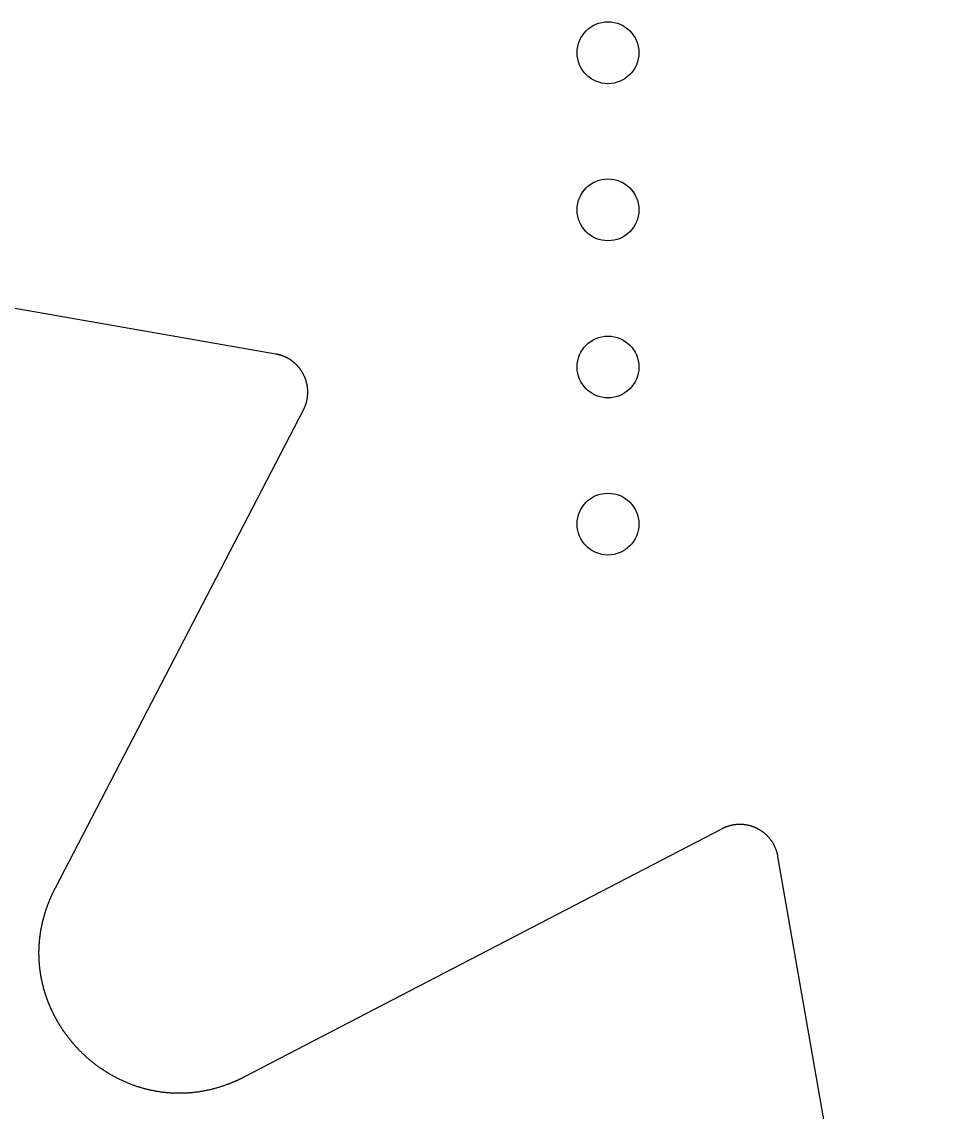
# Model space of a CAD drawing. Header units: millimetres. Extents: x 70 to 130, y -130 to -70.
# Drawn here: x 82.9 to 97.77, y -117.13 to -99.5 of the extents above; entities that cross this region are included whole.
import ezdxf

# ---------------------------------------------------------------- set-up
doc = ezdxf.new("R2010")
doc.units = ezdxf.units.MM
doc.layers.add('Edge.Cuts', color=254, linetype='CONTINUOUS', true_color=0xd0d2cd)

msp = doc.modelspace()

# ---------------------------------------------------------------- linework, layer by layer
at = {"layer": 'Edge.Cuts', "linetype": 'CONTINUOUS'}
for p, q in [((87.009644, -104.871704), (71.877762, -102.233293)), ((87.015382, -104.87273), (87.009644, -104.871704)), ((87.018924, -104.87339), (87.015382, -104.87273)), ((87.022457, -104.874068), (87.018924, -104.87339)), ((87.025984, -104.874766), (87.022457, -104.874068)), ((87.029503, -104.875483), (87.025984, -104.874766)), ((87.033016, -104.876219), (87.029503, -104.875483)), ((87.03652, -104.876973), (87.033016, -104.876219)), ((87.040019, -104.877747), (87.03652, -104.876973)), ((87.043508, -104.878539), (87.040019, -104.877747)), ((87.046992, -104.879351), (87.043508, -104.878539)), ((87.050467, -104.880181), (87.046992, -104.879351)), ((87.053936, -104.88103), (87.050467, -104.880181)), ((87.057395, -104.881897), (87.053936, -104.88103)), ((87.06085, -104.882784), (87.057395, -104.881897)), ((87.064294, -104.883689), (87.06085, -104.882784)), ((87.067733, -104.884613), (87.064294, -104.883689)), ((87.071162, -104.885555), (87.067733, -104.884613)), ((87.074586, -104.886517), (87.071162, -104.885555)), ((87.078, -104.887496), (87.074586, -104.886517)), ((87.081408, -104.888495), (87.078, -104.887496)), ((87.084806, -104.889511), (87.081408, -104.888495)), ((87.088199, -104.890547), (87.084806, -104.889511)), ((87.091581, -104.891601), (87.088199, -104.890547)), ((87.094958, -104.892674), (87.091581, -104.891601)), ((87.098325, -104.893765), (87.094958, -104.892674)), ((87.101685, -104.894875), (87.098325, -104.893765)), ((87.105036, -104.896002), (87.101685, -104.894875)), ((87.10838, -104.897149), (87.105036, -104.896002)), ((87.111714, -104.898313), (87.10838, -104.897149)), ((87.115042, -104.899496), (87.111714, -104.898313)), ((87.11836, -104.900697), (87.115042, -104.899496)), ((87.121671, -104.901917), (87.11836, -104.900697)), ((87.124972, -104.903155), (87.121671, -104.901917)), ((87.128267, -104.904411), (87.124972, -104.903155)), ((87.131551, -104.905685), (87.128267, -104.904411)), ((87.134828, -104.906978), (87.131551, -104.905685)), ((87.138095, -104.908288), (87.134828, -104.906978)), ((87.141356, -104.909617), (87.138095, -104.908288)), ((87.144605, -104.910963), (87.141356, -104.909617)), ((87.147848, -104.912329), (87.144605, -104.910963)), ((87.15108, -104.913711), (87.147848, -104.912329)), ((87.154306, -104.915112), (87.15108, -104.913711)), ((87.15752, -104.916531), (87.154306, -104.915112)), ((87.160727, -104.917968), (87.15752, -104.916531)), ((87.163923, -104.919422), (87.160727, -104.917968)), ((87.167113, -104.920895), (87.163923, -104.919422)), ((87.170291, -104.922385), (87.167113, -104.920895)), ((87.173462, -104.923894), (87.170291, -104.922385)), ((87.176621, -104.925419), (87.173462, -104.923894)), ((87.179774, -104.926963), (87.176621, -104.925419)), ((87.182915, -104.928524), (87.179774, -104.926963)), ((87.186049, -104.930104), (87.182915, -104.928524)), ((87.18917, -104.9317), (87.186049, -104.930104)), ((87.192285, -104.933315), (87.18917, -104.9317)), ((87.195388, -104.934946), (87.192285, -104.933315)), ((87.198483, -104.936596), (87.195388, -104.934946)), ((87.201567, -104.938263), (87.198483, -104.936596)), ((87.204642, -104.939948), (87.201567, -104.938263)), ((87.207706, -104.941649), (87.204642, -104.939948)), ((87.210762, -104.943369), (87.207706, -104.941649)), ((87.213806, -104.945105), (87.210762, -104.943369)), ((87.216841, -104.946859), (87.213806, -104.945105)), ((87.219865, -104.94863), (87.216841, -104.946859)), ((87.22288, -104.950419), (87.219865, -104.94863)), ((87.225883, -104.952224), (87.22288, -104.950419)), ((87.228878, -104.954047), (87.225883, -104.952224)), ((87.23186, -104.955886), (87.228878, -104.954047)), ((87.234834, -104.957744), (87.23186, -104.955886)), ((87.237796, -104.959617), (87.234834, -104.957744)), ((87.240748, -104.961509), (87.237796, -104.959617)), ((87.243688, -104.963416), (87.240748, -104.961509)), ((87.246619, -104.965341), (87.243688, -104.963416)), ((87.249538, -104.967282), (87.246619, -104.965341)), ((87.252447, -104.969241), (87.249538, -104.967282)), ((87.255344, -104.971216), (87.252447, -104.969241)), ((87.258231, -104.973208), (87.255344, -104.971216)), ((87.261105, -104.975216), (87.258231, -104.973208)), ((87.26397, -104.977242), (87.261105, -104.975216)), ((87.266822, -104.979283), (87.26397, -104.977242)), ((87.269664, -104.981341), (87.266822, -104.979283)), ((87.272493, -104.983415), (87.269664, -104.981341)), ((87.275313, -104.985507), (87.272493, -104.983415)), ((87.278119, -104.987613), (87.275313, -104.985507)), ((87.280915, -104.989738), (87.278119, -104.987613)), ((87.283697, -104.991877), (87.280915, -104.989738)), ((87.28647, -104.994034), (87.283697, -104.991877)), ((87.289229, -104.996205), (87.28647, -104.994034)), ((87.291977, -104.998394), (87.289229, -104.996205)), ((87.294712, -105.000597), (87.291977, -104.998394)), ((87.297436, -105.002818), (87.294712, -105.000597)), ((87.300147, -105.005053), (87.297436, -105.002818)), ((87.302847, -105.007306), (87.300147, -105.005053)), ((87.305533, -105.009573), (87.302847, -105.007306)), ((87.308208, -105.011857), (87.305533, -105.009573)), ((87.310869, -105.014155), (87.308208, -105.011857)), ((87.313518, -105.01647), (87.310869, -105.014155)), ((87.316154, -105.018799), (87.313518, -105.01647)), ((87.318778, -105.021146), (87.316154, -105.018799)), ((87.321388, -105.023506), (87.318778, -105.021146)), ((87.323987, -105.025882), (87.321388, -105.023506)), ((87.326571, -105.028273), (87.323987, -105.025882)), ((87.329143, -105.03068), (87.326571, -105.028273)), ((87.331701, -105.033101), (87.329143, -105.03068)), ((87.334247, -105.035538), (87.331701, -105.033101)), ((87.336778, -105.037989), (87.334247, -105.035538)), ((87.339297, -105.040456), (87.336778, -105.037989)), ((87.341802, -105.042937), (87.339297, -105.040456)), ((87.344294, -105.045433), (87.341802, -105.042937)), ((87.346771, -105.047943), (87.344294, -105.045433)), ((87.349235, -105.050469), (87.346771, -105.047943)), ((87.351685, -105.053008), (87.349235, -105.050469)), ((87.354121, -105.055563), (87.351685, -105.053008)), ((87.356543, -105.05813), (87.354121, -105.055563)), ((87.358952, -105.060714), (87.356543, -105.05813)), ((87.361345, -105.06331), (87.358952, -105.060714)), ((87.363725, -105.065921), (87.361345, -105.06331)), ((87.36609, -105.068546), (87.363725, -105.065921)), ((87.368441, -105.071185), (87.36609, -105.068546)), ((87.370777, -105.073837), (87.368441, -105.071185)), ((87.3731, -105.076504), (87.370777, -105.073837)), ((87.375406, -105.079183), (87.3731, -105.076504)), ((87.377699, -105.081877), (87.375406, -105.079183)), ((87.379976, -105.084584), (87.377699, -105.081877)), ((87.382239, -105.087305), (87.379976, -105.084584)), ((87.384487, -105.090038), (87.382239, -105.087305)), ((87.38672, -105.092785), (87.384487, -105.090038)), ((87.388937, -105.095544), (87.38672, -105.092785)), ((87.391139, -105.098318), (87.388937, -105.095544)), ((87.393326, -105.101103), (87.391139, -105.098318)), ((87.395498, -105.103902), (87.393326, -105.101103)), ((87.397654, -105.106713), (87.395498, -105.103902)), ((87.399795, -105.109538), (87.397654, -105.106713)), ((87.401919, -105.112374), (87.399795, -105.109538)), ((87.404029, -105.115223), (87.401919, -105.112374)), ((87.406122, -105.118084), (87.404029, -105.115223)), ((87.4082, -105.120958), (87.406122, -105.118084)), ((87.410261, -105.123843), (87.4082, -105.120958)), ((87.412307, -105.126741), (87.410261, -105.123843)), ((87.414336, -105.129651), (87.412307, -105.126741)), ((87.41635, -105.132572), (87.414336, -105.129651)), ((87.418347, -105.135505), (87.41635, -105.132572)), ((87.420328, -105.13845), (87.418347, -105.135505)), ((87.422292, -105.141406), (87.420328, -105.13845)), ((87.42424, -105.144374), (87.422292, -105.141406)), ((87.426172, -105.147352), (87.42424, -105.144374)), ((87.428087, -105.150342), (87.426172, -105.147352)), ((87.429984, -105.153343), (87.428087, -105.150342)), ((87.431866, -105.156355), (87.429984, -105.153343)), ((87.43373, -105.159378), (87.431866, -105.156355)), ((87.435578, -105.162411), (87.43373, -105.159378)), ((87.437409, -105.165455), (87.435578, -105.162411)), ((87.439223, -105.16851), (87.437409, -105.165455)), ((87.441019, -105.171575), (87.439223, -105.16851)), ((87.442799, -105.17465), (87.441019, -105.171575)), ((87.444561, -105.177735), (87.442799, -105.17465)), ((87.446305, -105.180831), (87.444561, -105.177735)), ((87.448033, -105.183936), (87.446305, -105.180831)), ((87.449743, -105.187051), (87.448033, -105.183936)), ((87.451435, -105.190176), (87.449743, -105.187051)), ((87.45311, -105.193311), (87.451435, -105.190176)), ((87.454768, -105.196454), (87.45311, -105.193311)), ((87.456407, -105.199608), (87.454768, -105.196454)), ((87.458029, -105.20277), (87.456407, -105.199608)), ((87.459633, -105.205941), (87.458029, -105.20277)), ((87.46122, -105.209122), (87.459633, -105.205941)), ((87.464338, -105.215509), (87.46122, -105.209122)), ((87.467384, -105.221931), (87.464338, -105.215509)), ((87.470358, -105.228386), (87.467384, -105.221931)), ((87.473259, -105.234874), (87.470358, -105.228386)), ((87.476086, -105.241393), (87.473259, -105.234874)), ((87.478839, -105.247943), (87.476086, -105.241393)), ((87.481518, -105.254522), (87.478839, -105.247943)), ((87.484122, -105.26113), (87.481518, -105.254522)), ((87.486651, -105.267765), (87.484122, -105.26113)), ((87.489104, -105.274427), (87.486651, -105.267765)), ((87.491482, -105.281114), (87.489104, -105.274427)), ((87.493783, -105.287826), (87.491482, -105.281114)), ((87.496009, -105.294562), (87.493783, -105.287826)), ((87.498157, -105.30132), (87.496009, -105.294562)), ((87.500229, -105.3081), (87.498157, -105.30132)), ((87.502223, -105.3149), (87.500229, -105.3081)), ((87.504139, -105.321721), (87.502223, -105.3149)), ((87.505978, -105.328559), (87.504139, -105.321721)), ((87.507739, -105.335416), (87.505978, -105.328559)), ((87.509422, -105.342289), (87.507739, -105.335416)), ((87.511026, -105.349178), (87.509422, -105.342289)), ((87.512551, -105.356081), (87.511026, -105.349178)), ((87.513998, -105.362999), (87.512551, -105.356081)), ((87.515366, -105.369929), (87.513998, -105.362999)), ((87.516655, -105.376872), (87.515366, -105.369929)), ((87.517865, -105.383825), (87.516655, -105.376872)), ((87.518995, -105.390789), (87.517865, -105.383825)), ((87.520046, -105.397761), (87.518995, -105.390789)), ((87.521017, -105.404742), (87.520046, -105.397761)), ((87.521909, -105.411731), (87.521017, -105.404742)), ((87.518264, -105.586476), (87.519365, -105.579559)), ((87.519365, -105.579559), (87.520386, -105.57263)), ((87.520386, -105.57263), (87.521328, -105.565691)), ((87.521328, -105.565691), (87.522191, -105.558742)), ((87.522721, -105.418726), (87.521909, -105.411731)), ((87.522191, -105.558742), (87.522975, -105.551783)), ((87.523453, -105.425726), (87.522721, -105.418726)), ((87.522975, -105.551783), (87.523679, -105.544816)), ((87.524105, -105.432732), (87.523453, -105.425726)), ((87.523679, -105.544816), (87.524304, -105.537841)), ((87.524678, -105.439741), (87.524105, -105.432732)), ((87.524304, -105.537841), (87.524849, -105.530859)), ((87.52517, -105.446754), (87.524678, -105.439741)), ((87.524849, -105.530859), (87.525315, -105.52387)), ((87.525583, -105.453769), (87.52517, -105.446754)), ((87.525315, -105.52387), (87.525701, -105.516875)), ((87.525916, -105.460785), (87.525583, -105.453769)), ((87.525701, -105.516875), (87.526007, -105.509875)), ((87.526168, -105.467802), (87.525916, -105.460785)), ((87.526007, -105.509875), (87.526234, -105.50287)), ((87.526341, -105.474819), (87.526168, -105.467802)), ((87.526234, -105.50287), (87.52638, -105.495861)), ((87.526434, -105.481835), (87.526341, -105.474819)), ((87.52638, -105.495861), (87.526447, -105.488849)), ((87.526447, -105.488849), (87.526434, -105.481835)), ((87.462117, -105.760782), (87.465251, -105.754324)), ((87.465251, -105.754324), (87.468307, -105.747843)), ((87.468307, -105.747843), (87.471286, -105.74134)), ((87.471286, -105.74134), (87.474186, -105.734814)), ((87.474186, -105.734814), (87.477009, -105.728267)), ((87.477009, -105.728267), (87.479755, -105.721698)), ((87.479755, -105.721698), (87.482422, -105.715109)), ((87.482422, -105.715109), (87.485012, -105.708498)), ((87.485012, -105.708498), (87.487524, -105.701868)), ((87.487524, -105.701868), (87.489958, -105.695218)), ((87.489958, -105.695218), (87.492314, -105.688548)), ((87.492314, -105.688548), (87.494592, -105.681859)), ((87.494592, -105.681859), (87.496792, -105.675152)), ((87.496792, -105.675152), (87.498914, -105.668427)), ((87.498914, -105.668427), (87.500958, -105.661684)), ((87.500958, -105.661684), (87.502924, -105.654923)), ((87.502924, -105.654923), (87.504811, -105.648146)), ((87.504811, -105.648146), (87.50662, -105.641353)), ((87.50662, -105.641353), (87.508351, -105.634543)), ((87.508351, -105.634543), (87.510003, -105.627719)), ((87.510003, -105.627719), (87.511577, -105.620879)), ((87.511577, -105.620879), (87.513072, -105.614025)), ((87.513072, -105.614025), (87.514488, -105.607157)), ((87.514488, -105.607157), (87.515826, -105.600276)), ((87.515826, -105.600276), (87.517084, -105.593382)), ((87.517084, -105.593382), (87.518264, -105.586476)), ((83.445606, -113.499871), (87.455617, -105.773629)), ((87.455617, -105.773629), (87.458906, -105.767217)), ((87.458906, -105.767217), (87.462117, -105.760782)), ((94.225668, -112.545552), (86.501921, -116.556187)), ((94.230484, -112.543081), (94.225668, -112.545552)), ((94.233702, -112.541458), (94.230484, -112.543081)), ((94.236925, -112.539855), (94.233702, -112.541458)), ((94.240155, -112.538271), (94.236925, -112.539855)), ((94.243389, -112.536707), (94.240155, -112.538271)), ((94.246631, -112.535162), (94.243389, -112.536707)), ((94.249876, -112.533637), (94.246631, -112.535162)), ((94.253129, -112.532131), (94.249876, -112.533637)), ((94.256386, -112.530645), (94.253129, -112.532131)), ((94.259651, -112.529177), (94.256386, -112.530645)), ((94.262918, -112.52773), (94.259651, -112.529177)), ((94.266194, -112.526301), (94.262918, -112.52773)), ((94.269473, -112.524893), (94.266194, -112.526301)), ((94.272759, -112.523503), (94.269473, -112.524893)), ((94.276049, -112.522134), (94.272759, -112.523503)), ((94.279346, -112.520783), (94.276049, -112.522134)), ((94.282647, -112.519453), (94.279346, -112.520783)), ((94.285954, -112.518141), (94.282647, -112.519453)), ((94.289265, -112.51685), (94.285954, -112.518141)), ((94.292583, -112.515577), (94.289265, -112.51685)), ((94.295904, -112.514324), (94.292583, -112.515577)), ((94.299232, -112.51309), (94.295904, -112.514324)), ((94.302563, -112.511877), (94.299232, -112.51309)), ((94.305901, -112.510682), (94.302563, -112.511877)), ((94.309241, -112.509508), (94.305901, -112.510682)), ((94.312589, -112.508352), (94.309241, -112.509508)), ((94.315939, -112.507217), (94.312589, -112.508352)), ((94.319296, -112.5061), (94.315939, -112.507217)), ((94.322656, -112.505004), (94.319296, -112.5061)), ((94.326022, -112.503926), (94.322656, -112.505004)), ((94.329391, -112.502869), (94.326022, -112.503926)), ((94.332766, -112.501831), (94.329391, -112.502869)), ((94.336144, -112.500813), (94.332766, -112.501831)), ((94.339528, -112.499814), (94.336144, -112.500813)), ((94.342915, -112.498835), (94.339528, -112.499814)), ((94.346308, -112.497875), (94.342915, -112.498835)), ((94.349702, -112.496936), (94.346308, -112.497875)), ((94.353103, -112.496015), (94.349702, -112.496936)), ((94.356506, -112.495115), (94.353103, -112.496015)), ((94.359916, -112.494234), (94.356506, -112.495115)), ((94.363327, -112.493373), (94.359916, -112.494234)), ((94.366744, -112.492531), (94.363327, -112.493373)), ((94.370162, -112.491709), (94.366744, -112.492531)), ((94.373587, -112.490906), (94.370162, -112.491709)), ((94.377013, -112.490124), (94.373587, -112.490906)), ((94.380446, -112.489361), (94.377013, -112.490124)), ((94.383879, -112.488618), (94.380446, -112.489361)), ((94.387318, -112.487894), (94.383879, -112.488618)), ((94.390758, -112.487191), (94.387318, -112.487894)), ((94.394205, -112.486507), (94.390758, -112.487191)), ((94.397651, -112.485843), (94.394205, -112.486507)), ((94.401104, -112.485198), (94.397651, -112.485843)), ((94.404557, -112.484574), (94.401104, -112.485198)), ((94.408016, -112.483969), (94.404557, -112.484574)), ((94.411476, -112.483384), (94.408016, -112.483969)), ((94.414941, -112.482819), (94.411476, -112.483384)), ((94.418406, -112.482274), (94.414941, -112.482819)), ((94.421876, -112.481748), (94.418406, -112.482274)), ((94.425347, -112.481243), (94.421876, -112.481748)), ((94.428823, -112.480757), (94.425347, -112.481243)), ((94.432299, -112.480291), (94.428823, -112.480757)), ((94.43578, -112.479845), (94.432299, -112.480291)), ((94.439261, -112.479418), (94.43578, -112.479845)), ((94.442747, -112.479012), (94.439261, -112.479418)), ((94.446232, -112.478626), (94.442747, -112.479012)), ((94.449723, -112.478259), (94.446232, -112.478626)), ((94.453212, -112.477913), (94.449723, -112.478259)), ((94.456707, -112.477586), (94.453212, -112.477913)), ((94.460201, -112.477279), (94.456707, -112.477586)), ((94.463699, -112.476993), (94.460201, -112.477279)), ((94.467196, -112.476726), (94.463699, -112.476993)), ((94.470698, -112.476479), (94.467196, -112.476726)), ((94.474198, -112.476252), (94.470698, -112.476479)), ((94.477703, -112.476045), (94.474198, -112.476252)), ((94.481207, -112.475858), (94.477703, -112.476045)), ((94.484714, -112.475691), (94.481207, -112.475858)), ((94.48822, -112.475544), (94.484714, -112.475691)), ((94.49173, -112.475417), (94.48822, -112.475544)), ((94.495239, -112.47531), (94.49173, -112.475417)), ((94.498751, -112.475224), (94.495239, -112.47531)), ((94.502261, -112.475157), (94.498751, -112.475224)), ((94.505775, -112.47511), (94.502261, -112.475157)), ((94.509287, -112.475083), (94.505775, -112.47511)), ((94.512802, -112.475076), (94.509287, -112.475083)), ((94.516315, -112.475089), (94.512802, -112.475076)), ((94.51983, -112.475122), (94.516315, -112.475089)), ((94.523344, -112.475176), (94.51983, -112.475122)), ((94.52686, -112.475249), (94.523344, -112.475176)), ((94.530374, -112.475342), (94.52686, -112.475249)), ((94.533891, -112.475456), (94.530374, -112.475342)), ((94.537405, -112.475589), (94.533891, -112.475456)), ((94.540921, -112.475742), (94.537405, -112.475589)), ((94.544435, -112.475916), (94.540921, -112.475742)), ((94.54795, -112.476109), (94.544435, -112.475916)), ((94.551463, -112.476323), (94.54795, -112.476109)), ((94.554978, -112.476556), (94.551463, -112.476323)), ((94.558489, -112.47681), (94.554978, -112.476556)), ((94.562002, -112.477083), (94.558489, -112.47681)), ((94.565512, -112.477377), (94.562002, -112.477083)), ((94.569023, -112.477691), (94.565512, -112.477377)), ((94.572531, -112.478024), (94.569023, -112.477691)), ((94.576039, -112.478378), (94.572531, -112.478024)), ((94.579544, -112.478751), (94.576039, -112.478378)), ((94.58305, -112.479145), (94.579544, -112.478751)), ((94.586552, -112.479559), (94.58305, -112.479145)), ((94.590055, -112.479992), (94.586552, -112.479559)), ((94.593554, -112.480446), (94.590055, -112.479992)), ((94.597053, -112.480919), (94.593554, -112.480446)), ((94.600548, -112.481412), (94.597053, -112.480919)), ((94.604042, -112.481926), (94.600548, -112.481412)), ((94.607533, -112.482459), (94.604042, -112.481926)), ((94.611023, -112.483012), (94.607533, -112.482459)), ((94.614509, -112.483585), (94.611023, -112.483012)), ((94.617994, -112.484178), (94.614509, -112.483585)), ((94.621475, -112.484791), (94.617994, -112.484178)), ((94.624955, -112.485423), (94.621475, -112.484791)), ((94.62843, -112.486076), (94.624955, -112.485423)), ((94.631903, -112.486748), (94.62843, -112.486076)), ((94.635372, -112.48744), (94.631903, -112.486748)), ((94.638839, -112.488152), (94.635372, -112.48744)), ((94.642301, -112.488883), (94.638839, -112.488152)), ((94.645762, -112.489634), (94.642301, -112.488883)), ((94.649217, -112.490405), (94.645762, -112.489634)), ((94.65267, -112.491196), (94.649217, -112.490405)), ((94.656117, -112.492006), (94.65267, -112.491196)), ((94.659562, -112.492836), (94.656117, -112.492006)), ((94.663001, -112.493685), (94.659562, -112.492836)), ((94.666438, -112.494554), (94.663001, -112.493685)), ((94.669869, -112.495443), (94.666438, -112.494554)), ((94.673297, -112.496351), (94.669869, -112.495443)), ((94.676719, -112.497278), (94.673297, -112.496351)), ((94.680137, -112.498225), (94.676719, -112.497278)), ((94.683549, -112.499192), (94.680137, -112.498225)), ((94.686958, -112.500178), (94.683549, -112.499192)), ((94.69036, -112.501183), (94.686958, -112.500178)), ((94.693758, -112.502207), (94.69036, -112.501183)), ((94.69715, -112.503251), (94.693758, -112.502207)), ((94.700537, -112.504314), (94.69715, -112.503251)), ((94.703918, -112.505397), (94.700537, -112.504314)), ((94.707294, -112.506498), (94.703918, -112.505397)), ((94.710664, -112.507619), (94.707294, -112.506498)), ((94.714028, -112.508759), (94.710664, -112.507619)), ((94.717385, -112.509917), (94.714028, -112.508759)), ((94.720737, -112.511095), (94.717385, -112.509917)), ((94.724082, -112.512292), (94.720737, -112.511095)), ((94.727421, -112.513508), (94.724082, -112.512292)), ((94.730753, -112.514742), (94.727421, -112.513508)), ((94.734078, -112.515996), (94.730753, -112.514742)), ((94.737397, -112.517268), (94.734078, -112.515996)), ((94.740708, -112.518559), (94.737397, -112.517268)), ((94.744013, -112.519869), (94.740708, -112.518559)), ((94.74731, -112.521198), (94.744013, -112.519869)), ((94.7506, -112.522545), (94.74731, -112.521198)), ((94.753883, -112.52391), (94.7506, -112.522545)), ((94.757158, -112.525295), (94.753883, -112.52391)), ((94.760425, -112.526697), (94.757158, -112.525295)), ((94.763685, -112.528118), (94.760425, -112.526697)), ((94.766936, -112.529558), (94.763685, -112.528118)), ((94.77018, -112.531015), (94.766936, -112.529558)), ((94.773415, -112.532491), (94.77018, -112.531015)), ((94.776642, -112.533986), (94.773415, -112.532491)), ((94.779861, -112.535498), (94.776642, -112.533986)), ((94.783071, -112.537028), (94.779861, -112.535498)), ((94.786272, -112.538577), (94.783071, -112.537028)), ((94.789465, -112.540143), (94.786272, -112.538577)), ((94.795823, -112.543329), (94.789465, -112.540143)), ((94.802145, -112.546587), (94.795823, -112.543329)), ((94.808429, -112.549915), (94.802145, -112.546587)), ((94.814675, -112.553313), (94.808429, -112.549915)), ((94.820881, -112.556781), (94.814675, -112.553313)), ((94.827047, -112.560318), (94.820881, -112.556781)), ((94.833171, -112.563924), (94.827047, -112.560318)), ((94.839254, -112.567597), (94.833171, -112.563924)), ((94.845293, -112.571338), (94.839254, -112.567597)), ((94.851288, -112.575146), (94.845293, -112.571338)), ((94.857239, -112.579019), (94.851288, -112.575146)), ((94.863144, -112.582959), (94.857239, -112.579019)), ((94.869002, -112.586963), (94.863144, -112.582959)), ((94.874813, -112.591032), (94.869002, -112.586963)), ((94.880576, -112.595165), (94.874813, -112.591032)), ((94.886289, -112.599361), (94.880576, -112.595165)), ((94.891953, -112.60362), (94.886289, -112.599361)), ((94.897566, -112.607941), (94.891953, -112.60362)), ((94.903128, -112.612322), (94.897566, -112.607941)), ((94.908638, -112.616765), (94.903128, -112.612322)), ((94.914095, -112.621267), (94.908638, -112.616765)), ((94.919498, -112.625829), (94.914095, -112.621267)), ((94.924847, -112.63045), (94.919498, -112.625829)), ((94.930141, -112.635129), (94.924847, -112.63045)), ((94.935379, -112.639865), (94.930141, -112.635129)), ((94.940561, -112.644658), (94.935379, -112.639865)), ((94.945686, -112.649507), (94.940561, -112.644658)), ((94.950754, -112.654411), (94.945686, -112.649507)), ((94.955763, -112.659371), (94.950754, -112.654411)), ((94.960713, -112.664384), (94.955763, -112.659371)), ((94.965603, -112.669451), (94.960713, -112.664384)), ((94.970434, -112.67457), (94.965603, -112.669451)), ((94.975204, -112.679742), (94.970434, -112.67457)), ((94.979913, -112.684966), (94.975204, -112.679742)), ((94.98456, -112.69024), (94.979913, -112.684966)), ((94.989145, -112.695564), (94.98456, -112.69024)), ((94.993667, -112.700938), (94.989145, -112.695564)), ((94.998126, -112.706361), (94.993667, -112.700938)), ((95.002522, -112.711833), (94.998126, -112.706361)), ((95.006853, -112.717352), (95.002522, -112.711833)), ((95.011119, -112.722918), (95.006853, -112.717352)), ((95.015321, -112.728531), (95.011119, -112.722918)), ((95.019457, -112.734189), (95.015321, -112.728531)), ((95.023528, -112.739893), (95.019457, -112.734189)), ((95.027532, -112.745641), (95.023528, -112.739893)), ((95.031469, -112.751434), (95.027532, -112.745641)), ((95.03534, -112.75727), (95.031469, -112.751434)), ((95.039143, -112.763149), (95.03534, -112.75727)), ((95.042878, -112.76907), (95.039143, -112.763149)), ((95.046546, -112.775033), (95.042878, -112.76907)), ((95.050144, -112.781038), (95.046546, -112.775033)), ((95.053675, -112.787083), (95.050144, -112.781038)), ((95.057136, -112.793168), (95.053675, -112.787083)), ((95.060528, -112.799293), (95.057136, -112.793168)), ((95.06385, -112.805457), (95.060528, -112.799293)), ((95.067102, -112.81166), (95.06385, -112.805457)), ((95.070284, -112.817901), (95.067102, -112.81166)), ((95.073396, -112.824179), (95.070284, -112.817901)), ((95.076437, -112.830495), (95.073396, -112.824179)), ((95.079406, -112.836847), (95.076437, -112.830495)), ((95.082305, -112.843236), (95.079406, -112.836847)), ((95.085132, -112.849661), (95.082305, -112.843236)), ((95.087888, -112.856121), (95.085132, -112.849661)), ((95.090571, -112.862615), (95.087888, -112.856121)), ((95.093182, -112.869145), (95.090571, -112.862615)), ((95.095721, -112.875708), (95.093182, -112.869145)), ((95.098187, -112.882305), (95.095721, -112.875708)), ((95.100581, -112.888936), (95.098187, -112.882305)), ((95.102901, -112.895599), (95.100581, -112.888936)), ((95.105148, -112.902295), (95.102901, -112.895599)), ((95.107321, -112.909023), (95.105148, -112.902295)), ((95.109421, -112.915783), (95.107321, -112.909023)), ((95.111447, -112.922574), (95.109421, -112.915783)), ((95.113398, -112.929397), (95.111447, -112.922574)), ((95.115275, -112.93625), (95.113398, -112.929397)), ((95.117078, -112.943134), (95.115275, -112.93625)), ((95.118806, -112.950048), (95.117078, -112.943134)), ((95.120459, -112.956991), (95.118806, -112.950048)), ((95.122037, -112.963965), (95.120459, -112.956991)), ((95.12354, -112.970967), (95.122037, -112.963965)), ((95.124967, -112.977999), (95.12354, -112.970967)), ((95.126318, -112.985059), (95.124967, -112.977999)), ((95.127593, -112.992148), (95.126318, -112.985059)), ((97.767252, -128.122782), (95.127593, -112.992148)), ((83.435493, -113.519562), (83.438749, -113.513176)), ((83.438749, -113.513176), (83.442026, -113.506793)), ((83.442026, -113.506793), (83.445325, -113.500412)), ((83.445325, -113.500412), (83.445606, -113.499871)), ((83.355567, -113.692792), (83.358254, -113.68635)), ((83.358254, -113.68635), (83.360962, -113.679908)), ((83.360962, -113.679908), (83.363691, -113.67347)), ((83.363691, -113.67347), (83.366441, -113.667032)), ((83.366441, -113.667032), (83.369212, -113.660598)), ((83.369212, -113.660598), (83.372004, -113.654165)), ((83.372004, -113.654165), (83.374816, -113.647735)), ((83.374816, -113.647735), (83.37765, -113.641305)), ((83.37765, -113.641305), (83.380504, -113.634879)), ((83.380504, -113.634879), (83.38338, -113.628454)), ((83.38338, -113.628454), (83.386277, -113.622032)), ((83.386277, -113.622032), (83.389195, -113.615611)), ((83.389195, -113.615611), (83.392133, -113.609193)), ((83.392133, -113.609193), (83.395093, -113.602776)), ((83.395093, -113.602776), (83.398073, -113.596362)), ((83.398073, -113.596362), (83.401076, -113.58995)), ((83.401076, -113.58995), (83.404098, -113.583541)), ((83.404098, -113.583541), (83.407143, -113.577132)), ((83.407143, -113.577132), (83.410208, -113.570727)), ((83.410208, -113.570727), (83.413294, -113.564323)), ((83.413294, -113.564323), (83.416402, -113.557923)), ((83.416402, -113.557923), (83.419531, -113.551523)), ((83.419531, -113.551523), (83.42268, -113.545127)), ((83.42268, -113.545127), (83.425852, -113.538732)), ((83.425852, -113.538732), (83.429044, -113.53234)), ((83.429044, -113.53234), (83.432258, -113.525949)), ((83.432258, -113.525949), (83.435493, -113.519562)), ((83.288743, -113.873938), (83.29085, -113.867447)), ((83.29085, -113.867447), (83.292979, -113.860954)), ((83.292979, -113.860954), (83.295128, -113.854466)), ((83.295128, -113.854466), (83.297298, -113.847977)), ((83.297298, -113.847977), (83.299488, -113.841491)), ((83.299488, -113.841491), (83.3017, -113.835006)), ((83.3017, -113.835006), (83.303931, -113.828524)), ((83.303931, -113.828524), (83.306183, -113.822042)), ((83.306183, -113.822042), (83.308456, -113.815563)), ((83.308456, -113.815563), (83.310749, -113.809084)), ((83.310749, -113.809084), (83.313063, -113.802609)), ((83.313063, -113.802609), (83.315398, -113.796134)), ((83.315398, -113.796134), (83.317752, -113.789662)), ((83.317752, -113.789662), (83.320129, -113.78319)), ((83.320129, -113.78319), (83.322525, -113.776722)), ((83.322525, -113.776722), (83.324942, -113.770254)), ((83.324942, -113.770254), (83.32738, -113.76379)), ((83.32738, -113.76379), (83.329839, -113.757325)), ((83.329839, -113.757325), (83.332318, -113.750864)), ((83.332318, -113.750864), (83.334818, -113.744403)), ((83.334818, -113.744403), (83.337339, -113.737946)), ((83.337339, -113.737946), (83.339881, -113.731489)), ((83.339881, -113.731489), (83.342443, -113.725036)), ((83.342443, -113.725036), (83.345026, -113.718582)), ((83.345026, -113.718582), (83.34763, -113.712133)), ((83.34763, -113.712133), (83.350255, -113.705683)), ((83.350255, -113.705683), (83.3529, -113.699237)), ((83.3529, -113.699237), (83.355567, -113.692792)), ((83.239545, -114.049806), (83.241103, -114.043274)), ((83.241103, -114.043274), (83.24268, -114.036745)), ((83.24268, -114.036745), (83.244279, -114.030215)), ((83.244279, -114.030215), (83.245897, -114.023689)), ((83.245897, -114.023689), (83.247536, -114.017162)), ((83.247536, -114.017162), (83.249195, -114.010638)), ((83.249195, -114.010638), (83.250874, -114.004113)), ((83.250874, -114.004113), (83.252574, -113.997592)), ((83.252574, -113.997592), (83.254294, -113.99107)), ((83.254294, -113.99107), (83.256034, -113.984552)), ((83.256034, -113.984552), (83.257795, -113.978032)), ((83.257795, -113.978032), (83.259576, -113.971517)), ((83.259576, -113.971517), (83.261378, -113.965)), ((83.261378, -113.965), (83.263199, -113.958487)), ((83.263199, -113.958487), (83.265042, -113.951973)), ((83.265042, -113.951973), (83.266904, -113.945463)), ((83.266904, -113.945463), (83.268788, -113.938953)), ((83.268788, -113.938953), (83.270691, -113.932445)), ((83.270691, -113.932445), (83.272615, -113.925938)), ((83.272615, -113.925938), (83.274559, -113.919433)), ((83.274559, -113.919433), (83.276524, -113.912929)), ((83.276524, -113.912929), (83.278509, -113.906427)), ((83.278509, -113.906427), (83.280515, -113.899926)), ((83.280515, -113.899926), (83.282541, -113.893427)), ((83.282541, -113.893427), (83.284588, -113.886929)), ((83.284588, -113.886929), (83.286655, -113.880434)), ((83.286655, -113.880434), (83.288743, -113.873938)), ((83.205138, -114.226553), (83.206149, -114.219997)), ((83.206149, -114.219997), (83.207182, -114.213438)), ((83.207182, -114.213438), (83.208234, -114.206882)), ((83.208234, -114.206882), (83.209307, -114.200325)), ((83.209307, -114.200325), (83.210399, -114.193772)), ((83.210399, -114.193772), (83.211512, -114.187216)), ((83.211512, -114.187216), (83.212645, -114.180664)), ((83.212645, -114.180664), (83.213798, -114.17411)), ((83.213798, -114.17411), (83.214971, -114.16756)), ((83.214971, -114.16756), (83.216165, -114.161008)), ((83.216165, -114.161008), (83.217378, -114.15446)), ((83.217378, -114.15446), (83.218612, -114.14791)), ((83.218612, -114.14791), (83.219866, -114.141363)), ((83.219866, -114.141363), (83.22114, -114.134815)), ((83.22114, -114.134815), (83.222435, -114.128271)), ((83.222435, -114.128271), (83.223749, -114.121725)), ((83.223749, -114.121725), (83.225084, -114.115182)), ((83.225084, -114.115182), (83.226439, -114.108639)), ((83.226439, -114.108639), (83.227814, -114.102098)), ((83.227814, -114.102098), (83.22921, -114.095557)), ((83.22921, -114.095557), (83.230625, -114.089018)), ((83.230625, -114.089018), (83.232062, -114.082479)), ((83.232062, -114.082479), (83.233518, -114.075943)), ((83.233518, -114.075943), (83.234994, -114.069406)), ((83.234994, -114.069406), (83.236491, -114.062872)), ((83.236491, -114.062872), (83.238008, -114.056338)), ((83.238008, -114.056338), (83.239545, -114.049806)), ((83.185881, -114.397276), (83.18637, -114.390706)), ((83.18637, -114.390706), (83.18688, -114.384134)), ((83.18688, -114.384134), (83.18741, -114.377564)), ((83.18741, -114.377564), (83.18796, -114.370992)), ((83.18796, -114.370992), (83.188529, -114.364423)), ((83.188529, -114.364423), (83.18912, -114.357852)), ((83.18912, -114.357852), (83.18973, -114.351283)), ((83.18973, -114.351283), (83.19036, -114.344713)), ((83.19036, -114.344713), (83.19101, -114.338145)), ((83.19101, -114.338145), (83.19168, -114.331575)), ((83.19168, -114.331575), (83.19237, -114.325009)), ((83.19237, -114.325009), (83.193081, -114.31844)), ((83.193081, -114.31844), (83.193811, -114.311874)), ((83.193811, -114.311874), (83.194562, -114.305306)), ((83.194562, -114.305306), (83.195333, -114.298741)), ((83.195333, -114.298741), (83.196124, -114.292174)), ((83.196124, -114.292174), (83.196934, -114.285611)), ((83.196934, -114.285611), (83.197766, -114.279045)), ((83.197766, -114.279045), (83.198617, -114.272483)), ((83.198617, -114.272483), (83.199488, -114.265918)), ((83.199488, -114.265918), (83.200379, -114.259357)), ((83.200379, -114.259357), (83.201291, -114.252794)), ((83.201291, -114.252794), (83.202222, -114.246234)), ((83.202222, -114.246234), (83.203174, -114.239672)), ((83.203174, -114.239672), (83.204145, -114.233114)), ((83.204145, -114.233114), (83.205138, -114.226553)), ((83.180141, -114.555004), (83.180149, -114.548436)), ((83.180152, -114.561576), (83.180141, -114.555004)), ((83.180149, -114.548436), (83.180178, -114.541864)), ((83.180183, -114.568144), (83.180152, -114.561576)), ((83.180178, -114.541864), (83.180227, -114.535294)), ((83.180234, -114.574714), (83.180183, -114.568144)), ((83.180227, -114.535294), (83.180296, -114.528722)), ((83.180296, -114.528722), (83.180385, -114.522152)), ((83.180385, -114.522152), (83.180494, -114.515579)), ((83.180494, -114.515579), (83.180623, -114.509008)), ((83.180623, -114.509008), (83.180772, -114.502435)), ((83.180772, -114.502435), (83.180941, -114.495864)), ((83.180941, -114.495864), (83.18113, -114.48929)), ((83.18113, -114.48929), (83.181339, -114.482719)), ((83.181339, -114.482719), (83.181568, -114.476145)), ((83.181568, -114.476145), (83.181817, -114.469574)), ((83.181817, -114.469574), (83.182086, -114.463)), ((83.182086, -114.463), (83.182376, -114.456428)), ((83.182376, -114.456428), (83.182685, -114.449854)), ((83.182685, -114.449854), (83.183014, -114.443283)), ((83.183014, -114.443283), (83.183364, -114.436709)), ((83.183364, -114.436709), (83.183733, -114.430138)), ((83.183733, -114.430138), (83.184122, -114.423564)), ((83.184122, -114.423564), (83.184532, -114.416993)), ((83.184532, -114.416993), (83.184961, -114.41042)), ((83.184961, -114.41042), (83.185411, -114.403849)), ((83.185411, -114.403849), (83.185881, -114.397276)), ((83.180305, -114.581281), (83.180234, -114.574714)), ((83.180397, -114.587851), (83.180305, -114.581281)), ((83.180508, -114.594417), (83.180397, -114.587851)), ((83.180639, -114.600986), (83.180508, -114.594417)), ((83.180791, -114.607551), (83.180639, -114.600986)), ((83.180962, -114.614118), (83.180791, -114.607551)), ((83.181153, -114.620682), (83.180962, -114.614118)), ((83.181365, -114.627248), (83.181153, -114.620682)), ((83.181596, -114.63381), (83.181365, -114.627248)), ((83.181847, -114.640375), (83.181596, -114.63381)), ((83.182118, -114.646936), (83.181847, -114.640375)), ((83.18241, -114.653499), (83.182118, -114.646936)), ((83.182721, -114.660059), (83.18241, -114.653499)), ((83.183053, -114.66662), (83.182721, -114.660059)), ((83.183404, -114.673178), (83.183053, -114.66662)), ((83.183775, -114.679738), (83.183404, -114.673178)), ((83.184167, -114.686293), (83.183775, -114.679738)), ((83.184578, -114.692851), (83.184167, -114.686293)), ((83.185009, -114.699405), (83.184578, -114.692851)), ((83.185461, -114.705961), (83.185009, -114.699405)), ((83.185932, -114.712513), (83.185461, -114.705961)), ((83.186423, -114.719067), (83.185932, -114.712513)), ((83.186935, -114.725617), (83.186423, -114.719067)), ((83.187466, -114.732168), (83.186935, -114.725617)), ((83.188017, -114.738715), (83.187466, -114.732168)), ((83.188589, -114.745265), (83.188017, -114.738715)), ((83.18918, -114.751809), (83.188589, -114.745265)), ((83.189791, -114.758356), (83.18918, -114.751809)), ((83.190422, -114.764898), (83.189791, -114.758356)), ((83.191074, -114.771442), (83.190422, -114.764898)), ((83.191745, -114.777982), (83.191074, -114.771442)), ((83.192436, -114.784523), (83.191745, -114.777982)), ((83.193147, -114.79106), (83.192436, -114.784523)), ((83.193879, -114.797598), (83.193147, -114.79106)), ((83.19463, -114.804132), (83.193879, -114.797598)), ((83.195401, -114.810667), (83.19463, -114.804132)), ((83.196192, -114.817197), (83.195401, -114.810667)), ((83.197003, -114.823729), (83.196192, -114.817197)), ((83.197834, -114.830256), (83.197003, -114.823729)), ((83.198685, -114.836785), (83.197834, -114.830256)), ((83.199556, -114.843309), (83.198685, -114.836785)), ((83.200447, -114.849834), (83.199556, -114.843309)), ((83.201358, -114.856354), (83.200447, -114.849834)), ((83.202289, -114.862875), (83.201358, -114.856354)), ((83.203239, -114.869392), (83.202289, -114.862875)), ((83.20421, -114.875909), (83.203239, -114.869392)), ((83.205201, -114.882422), (83.20421, -114.875909)), ((83.206211, -114.888936), (83.205201, -114.882422)), ((83.207242, -114.895444), (83.206211, -114.888936)), ((83.208293, -114.901954), (83.207242, -114.895444)), ((83.209363, -114.908458), (83.208293, -114.901954)), ((83.210453, -114.914963), (83.209363, -114.908458)), ((83.211563, -114.921463), (83.210453, -114.914963)), ((83.212694, -114.927964), (83.211563, -114.921463)), ((83.213844, -114.934459), (83.212694, -114.927964)), ((83.215014, -114.940955), (83.213844, -114.934459)), ((83.216204, -114.947446), (83.215014, -114.940955)), ((83.217414, -114.953938), (83.216204, -114.947446)), ((83.218644, -114.960424), (83.217414, -114.953938)), ((83.219894, -114.96691), (83.218644, -114.960424)), ((83.221163, -114.973391), (83.219894, -114.96691)), ((83.222453, -114.979872), (83.221163, -114.973391)), ((83.223762, -114.986348), (83.222453, -114.979872)), ((83.225092, -114.992824), (83.223762, -114.986348)), ((83.226441, -114.999295), (83.225092, -114.992824)), ((83.22781, -115.005766), (83.226441, -114.999295)), ((83.229199, -115.01223), (83.22781, -115.005766)), ((83.230608, -115.018696), (83.229199, -115.01223)), ((83.232037, -115.025155), (83.230608, -115.018696)), ((83.233486, -115.031614), (83.232037, -115.025155)), ((83.234954, -115.038068), (83.233486, -115.031614)), ((83.236442, -115.044521), (83.234954, -115.038068)), ((83.23795, -115.050968), (83.236442, -115.044521)), ((83.239479, -115.057416), (83.23795, -115.050968)), ((83.241026, -115.063857), (83.239479, -115.057416)), ((83.242594, -115.070298), (83.241026, -115.063857)), ((83.244181, -115.076733), (83.242594, -115.070298)), ((83.245789, -115.083167), (83.244181, -115.076733)), ((83.247416, -115.089595), (83.245789, -115.083167)), ((83.249063, -115.096023), (83.247416, -115.089595)), ((83.250729, -115.102445), (83.249063, -115.096023)), ((83.252416, -115.108866), (83.250729, -115.102445)), ((83.254122, -115.11528), (83.252416, -115.108866)), ((83.255848, -115.121694), (83.254122, -115.11528)), ((83.257594, -115.128101), (83.255848, -115.121694)), ((83.25936, -115.134508), (83.257594, -115.128101)), ((83.261145, -115.140908), (83.25936, -115.134508)), ((83.26295, -115.147307), (83.261145, -115.140908)), ((83.264775, -115.1537), (83.26295, -115.147307)), ((83.26662, -115.160091), (83.264775, -115.1537)), ((83.268483, -115.166476), (83.26662, -115.160091)), ((83.270368, -115.17286), (83.268483, -115.166476)), ((83.272271, -115.179237), (83.270368, -115.17286)), ((83.274195, -115.185613), (83.272271, -115.179237)), ((83.276138, -115.191981), (83.274195, -115.185613)), ((83.278101, -115.198349), (83.276138, -115.191981)), ((83.280083, -115.20471), (83.278101, -115.198349)), ((83.282085, -115.211069), (83.280083, -115.20471)), ((83.284106, -115.217421), (83.282085, -115.211069)), ((83.286148, -115.223771), (83.284106, -115.217421)), ((83.288209, -115.230114), (83.286148, -115.223771)), ((83.29029, -115.236456), (83.288209, -115.230114)), ((83.292389, -115.24279), (83.29029, -115.236456)), ((83.294509, -115.249123), (83.292389, -115.24279)), ((83.296648, -115.255448), (83.294509, -115.249123)), ((83.298808, -115.261772), (83.296648, -115.255448)), ((83.300985, -115.268088), (83.298808, -115.261772)), ((83.303184, -115.274402), (83.300985, -115.268088)), ((83.305401, -115.280708), (83.303184, -115.274402)), ((83.307638, -115.287012), (83.305401, -115.280708)), ((83.309894, -115.293309), (83.307638, -115.287012)), ((83.312171, -115.299603), (83.309894, -115.293309)), ((83.314466, -115.30589), (83.312171, -115.299603)), ((83.316781, -115.312174), (83.314466, -115.30589)), ((83.319115, -115.318451), (83.316781, -115.312174)), ((83.321469, -115.324725), (83.319115, -115.318451)), ((83.323842, -115.330991), (83.321469, -115.324725)), ((83.326235, -115.337254), (83.323842, -115.330991)), ((83.328647, -115.343509), (83.326235, -115.337254)), ((83.331079, -115.349762), (83.328647, -115.343509)), ((83.333529, -115.356007), (83.331079, -115.349762)), ((83.336, -115.362248), (83.333529, -115.356007)), ((83.338488, -115.368482), (83.336, -115.362248)), ((83.340998, -115.374712), (83.338488, -115.368482)), ((83.343525, -115.380935), (83.340998, -115.374712)), ((83.346073, -115.387154), (83.343525, -115.380935)), ((83.348639, -115.393364), (83.346073, -115.387154)), ((83.351225, -115.399572), (83.348639, -115.393364)), ((83.35383, -115.405771), (83.351225, -115.399572)), ((83.356455, -115.411966), (83.35383, -115.405771)), ((83.359098, -115.418153), (83.356455, -115.411966)), ((83.361761, -115.424336), (83.359098, -115.418153)), ((83.364442, -115.430511), (83.361761, -115.424336)), ((83.367143, -115.436682), (83.364442, -115.430511)), ((83.369863, -115.442844), (83.367143, -115.436682)), ((83.372602, -115.449003), (83.369863, -115.442844)), ((83.37536, -115.455152), (83.372602, -115.449003)), ((83.378138, -115.461298), (83.37536, -115.455152)), ((83.380933, -115.467435), (83.378138, -115.461298)), ((83.383749, -115.473567), (83.380933, -115.467435)), ((83.386583, -115.479691), (83.383749, -115.473567)), ((83.389437, -115.48581), (83.386583, -115.479691)), ((83.392308, -115.49192), (83.389437, -115.48581)), ((83.3952, -115.498026), (83.392308, -115.49192)), ((83.398109, -115.504122), (83.3952, -115.498026)), ((83.401039, -115.510214), (83.398109, -115.504122)), ((83.403986, -115.516297), (83.401039, -115.510214)), ((83.406953, -115.522375), (83.403986, -115.516297)), ((83.409938, -115.528443), (83.406953, -115.522375)), ((83.412943, -115.534507), (83.409938, -115.528443)), ((83.415965, -115.540561), (83.412943, -115.534507)), ((83.419007, -115.54661), (83.415965, -115.540561)), ((83.422067, -115.55265), (83.419007, -115.54661)), ((83.425147, -115.558684), (83.422067, -115.55265)), ((83.428244, -115.564709), (83.425147, -115.558684)), ((83.431361, -115.570729), (83.428244, -115.564709)), ((83.434495, -115.576738), (83.431361, -115.570729)), ((83.43765, -115.582742), (83.434495, -115.576738)), ((83.440821, -115.588737), (83.43765, -115.582742)), ((83.444012, -115.594725), (83.440821, -115.588737)), ((83.447221, -115.600704), (83.444012, -115.594725)), ((83.450449, -115.606677), (83.447221, -115.600704)), ((83.453695, -115.61264), (83.450449, -115.606677)), ((83.45696, -115.618597), (83.453695, -115.61264)), ((83.460242, -115.624544), (83.45696, -115.618597)), ((83.463544, -115.630484), (83.460242, -115.624544)), ((83.466863, -115.636415), (83.463544, -115.630484)), ((83.470202, -115.642339), (83.466863, -115.636415)), ((83.473558, -115.648253), (83.470202, -115.642339)), ((83.476933, -115.65416), (83.473558, -115.648253)), ((83.480325, -115.660057), (83.476933, -115.65416)), ((83.483736, -115.665947), (83.480325, -115.660057)), ((83.487165, -115.671827), (83.483736, -115.665947)), ((83.490612, -115.677701), (83.487165, -115.671827)), ((83.494077, -115.683563), (83.490612, -115.677701)), ((83.497561, -115.689419), (83.494077, -115.683563)), ((83.501062, -115.695264), (83.497561, -115.689419)), ((83.504582, -115.701102), (83.501062, -115.695264)), ((83.508118, -115.706929), (83.504582, -115.701102)), ((83.511674, -115.712749), (83.508118, -115.706929)), ((83.515247, -115.718558), (83.511674, -115.712749)), ((83.518838, -115.724359), (83.515247, -115.718558)), ((83.522447, -115.73015), (83.518838, -115.724359)), ((83.526074, -115.735933), (83.522447, -115.73015)), ((83.529717, -115.741705), (83.526074, -115.735933)), ((83.53338, -115.747469), (83.529717, -115.741705)), ((83.537059, -115.753222), (83.53338, -115.747469)), ((83.540757, -115.758967), (83.537059, -115.753222)), ((83.544472, -115.764701), (83.540757, -115.758967)), ((83.548205, -115.770427), (83.544472, -115.764701)), ((83.551954, -115.776142), (83.548205, -115.770427)), ((83.555722, -115.781848), (83.551954, -115.776142)), ((83.559507, -115.787543), (83.555722, -115.781848)), ((83.56331, -115.793229), (83.559507, -115.787543)), ((83.56713, -115.798904), (83.56331, -115.793229)), ((83.570967, -115.80457), (83.56713, -115.798904)), ((83.574821, -115.810225), (83.570967, -115.80457)), ((83.578694, -115.815871), (83.574821, -115.810225)), ((83.582582, -115.821506), (83.578694, -115.815871)), ((83.586489, -115.827131), (83.582582, -115.821506)), ((83.590412, -115.832745), (83.586489, -115.827131)), ((83.594353, -115.838349), (83.590412, -115.832745)), ((83.59831, -115.843942), (83.594353, -115.838349)), ((83.602285, -115.849525), (83.59831, -115.843942)), ((83.606276, -115.855097), (83.602285, -115.849525)), ((83.610285, -115.860659), (83.606276, -115.855097)), ((83.61431, -115.866209), (83.610285, -115.860659)), ((83.618352, -115.871749), (83.61431, -115.866209)), ((83.622411, -115.877278), (83.618352, -115.871749)), ((83.626487, -115.882796), (83.622411, -115.877278)), ((83.63058, -115.888302), (83.626487, -115.882796)), ((83.634689, -115.893799), (83.63058, -115.888302)), ((83.638815, -115.899283), (83.634689, -115.893799)), ((83.642958, -115.904757), (83.638815, -115.899283)), ((83.647116, -115.910218), (83.642958, -115.904757)), ((83.651292, -115.91567), (83.647116, -115.910218)), ((83.655484, -115.921109), (83.651292, -115.91567)), ((83.659692, -115.926537), (83.655484, -115.921109)), ((83.663917, -115.931953), (83.659692, -115.926537)), ((83.668158, -115.937358), (83.663917, -115.931953)), ((83.672415, -115.942751), (83.668158, -115.937358)), ((83.676689, -115.948132), (83.672415, -115.942751)), ((83.680979, -115.953501), (83.676689, -115.948132)), ((83.685285, -115.958859), (83.680979, -115.953501)), ((83.689606, -115.964205), (83.685285, -115.958859)), ((83.693945, -115.969539), (83.689606, -115.964205)), ((83.698298, -115.97486), (83.693945, -115.969539)), ((83.702669, -115.98017), (83.698298, -115.97486)), ((83.707054, -115.985467), (83.702669, -115.98017)), ((83.711456, -115.990752), (83.707054, -115.985467)), ((83.715873, -115.996025), (83.711456, -115.990752)), ((83.720307, -116.001286), (83.715873, -115.996025)), ((83.724755, -116.006533), (83.720307, -116.001286)), ((83.72922, -116.011769), (83.724755, -116.006533)), ((83.7337, -116.016992), (83.72922, -116.011769)), ((83.738196, -116.022203), (83.7337, -116.016992)), ((83.742707, -116.0274), (83.738196, -116.022203)), ((83.747233, -116.032585), (83.742707, -116.0274)), ((83.751775, -116.037757), (83.747233, -116.032585)), ((83.756332, -116.042917), (83.751775, -116.037757)), ((83.760905, -116.048063), (83.756332, -116.042917)), ((83.765493, -116.053196), (83.760905, -116.048063)), ((83.770095, -116.058317), (83.765493, -116.053196)), ((83.774713, -116.063424), (83.770095, -116.058317)), ((83.779346, -116.068518), (83.774713, -116.063424)), ((83.783995, -116.073599), (83.779346, -116.068518)), ((83.788657, -116.078666), (83.783995, -116.073599)), ((83.793336, -116.083721), (83.788657, -116.078666)), ((83.798028, -116.088761), (83.793336, -116.083721)), ((83.802736, -116.093789), (83.798028, -116.088761)), ((83.807458, -116.098802), (83.802736, -116.093789)), ((83.812195, -116.103803), (83.807458, -116.098802)), ((83.816947, -116.108789), (83.812195, -116.103803)), ((83.821713, -116.113762), (83.816947, -116.108789)), ((83.826493, -116.118721), (83.821713, -116.113762)), ((83.831289, -116.123666), (83.826493, -116.118721)), ((83.836098, -116.128598), (83.831289, -116.123666)), ((83.840922, -116.133515), (83.836098, -116.128598)), ((83.84576, -116.138419), (83.840922, -116.133515)), ((83.850613, -116.143308), (83.84576, -116.138419)), ((83.855479, -116.148183), (83.850613, -116.143308)), ((83.865254, -116.157891), (83.855479, -116.148183)), ((83.875086, -116.167542), (83.865254, -116.157891)), ((83.884973, -116.177135), (83.875086, -116.167542)), ((83.894915, -116.18667), (83.884973, -116.177135)), ((83.904911, -116.196147), (83.894915, -116.18667)), ((83.914962, -116.205565), (83.904911, -116.196147)), ((83.925066, -116.214923), (83.914962, -116.205565)), ((83.935223, -116.224222), (83.925066, -116.214923)), ((83.945433, -116.23346), (83.935223, -116.224222)), ((83.955696, -116.242638), (83.945433, -116.23346)), ((83.96601, -116.251754), (83.955696, -116.242638)), ((83.976375, -116.260809), (83.96601, -116.251754)), ((83.98679, -116.269803), (83.976375, -116.260809)), ((83.997256, -116.278733), (83.98679, -116.269803)), ((84.007772, -116.287602), (83.997256, -116.278733)), ((84.018337, -116.296407), (84.007772, -116.287602)), ((84.02895, -116.305148), (84.018337, -116.296407)), ((84.039612, -116.313826), (84.02895, -116.305148)), ((84.050321, -116.322439), (84.039612, -116.313826)), ((84.061078, -116.330987), (84.050321, -116.322439)), ((84.071881, -116.339471), (84.061078, -116.330987)), ((84.082731, -116.347889), (84.071881, -116.339471)), ((84.093626, -116.356241), (84.082731, -116.347889)), ((84.104566, -116.364528), (84.093626, -116.356241)), ((84.115551, -116.372747), (84.104566, -116.364528)), ((84.12658, -116.3809), (84.115551, -116.372747)), ((84.137652, -116.388986), (84.12658, -116.3809)), ((84.148768, -116.397004), (84.137652, -116.388986)), ((84.159926, -116.404954), (84.148768, -116.397004)), ((84.171126, -116.412836), (84.159926, -116.404954)), ((84.182368, -116.420649), (84.171126, -116.412836)), ((84.193651, -116.428394), (84.182368, -116.420649)), ((84.204974, -116.436069), (84.193651, -116.428394)), ((84.216337, -116.443675), (84.204974, -116.436069)), ((84.22774, -116.451211), (84.216337, -116.443675)), ((84.239181, -116.458677), (84.22774, -116.451211)), ((84.250661, -116.466073), (84.239181, -116.458677)), ((84.262179, -116.473398), (84.250661, -116.466073)), ((84.273735, -116.480652), (84.262179, -116.473398)), ((84.285327, -116.487835), (84.273735, -116.480652)), ((84.296956, -116.494947), (84.285327, -116.487835)), ((84.30862, -116.501986), (84.296956, -116.494947)), ((84.32032, -116.508954), (84.30862, -116.501986)), ((84.332055, -116.515849), (84.32032, -116.508954)), ((84.343824, -116.522672), (84.332055, -116.515849)), ((84.355627, -116.529422), (84.343824, -116.522672)), ((84.367463, -116.536099), (84.355627, -116.529422)), ((84.379332, -116.542703), (84.367463, -116.536099)), ((84.391234, -116.549233), (84.379332, -116.542703)), ((84.403167, -116.555689), (84.391234, -116.549233)), ((84.415132, -116.562072), (84.403167, -116.555689)), ((84.427127, -116.568381), (84.415132, -116.562072)), ((84.439153, -116.574615), (84.427127, -116.568381)), ((84.451208, -116.580774), (84.439153, -116.574615)), ((84.463293, -116.586859), (84.451208, -116.580774)), ((84.475407, -116.592869), (84.463293, -116.586859)), ((84.487549, -116.598804), (84.475407, -116.592869)), ((84.499719, -116.604664), (84.487549, -116.598804)), ((84.511917, -116.610447), (84.499719, -116.604664)), ((84.524141, -116.616156), (84.511917, -116.610447)), ((84.536392, -116.621788), (84.524141, -116.616156)), ((84.548669, -116.627345), (84.536392, -116.621788)), ((84.560971, -116.632825), (84.548669, -116.627345)), ((84.573299, -116.638229), (84.560971, -116.632825)), ((84.585651, -116.643556), (84.573299, -116.638229)), ((84.598027, -116.648807), (84.585651, -116.643556)), ((84.610426, -116.653981), (84.598027, -116.648807)), ((84.622849, -116.659079), (84.610426, -116.653981)), ((84.635295, -116.664099), (84.622849, -116.659079)), ((84.647763, -116.669042), (84.635295, -116.664099)), ((84.660253, -116.673907), (84.647763, -116.669042)), ((84.672764, -116.678696), (84.660253, -116.673907)), ((84.685297, -116.683406), (84.672764, -116.678696)), ((84.697849, -116.68804), (84.685297, -116.683406)), ((84.710422, -116.692595), (84.697849, -116.68804)), ((86.206352, -116.686144), (86.193409, -116.690794)), ((86.219287, -116.681411), (86.206352, -116.686144)), ((86.232216, -116.676596), (86.219287, -116.681411)), ((86.245137, -116.671698), (86.232216, -116.676596)), ((86.251595, -116.669218), (86.245137, -116.671698)), ((86.258052, -116.666717), (86.251595, -116.669218)), ((86.264505, -116.664196), (86.258052, -116.666717)), ((86.270959, -116.661653), (86.264505, -116.664196)), ((86.277408, -116.65909), (86.270959, -116.661653)), ((86.283858, -116.656506), (86.277408, -116.65909)), ((86.290304, -116.653902), (86.283858, -116.656506)), ((86.29675, -116.651276), (86.290304, -116.653902)), ((86.303192, -116.64863), (86.29675, -116.651276)), ((86.309634, -116.645963), (86.303192, -116.64863)), ((86.316073, -116.643275), (86.309634, -116.645963)), ((86.322511, -116.640566), (86.316073, -116.643275)), ((86.328946, -116.637837), (86.322511, -116.640566)), ((86.33538, -116.635086), (86.328946, -116.637837)), ((86.341811, -116.632315), (86.33538, -116.635086)), ((86.348241, -116.629522), (86.341811, -116.632315)), ((86.354668, -116.626709), (86.348241, -116.629522)), ((86.361094, -116.623874), (86.354668, -116.626709)), ((86.367516, -116.621019), (86.361094, -116.623874)), ((86.373939, -116.618143), (86.367516, -116.621019)), ((86.380357, -116.615246), (86.373939, -116.618143)), ((86.386775, -116.612327), (86.380357, -116.615246)), ((86.39319, -116.609388), (86.386775, -116.612327)), ((86.399604, -116.606428), (86.39319, -116.609388)), ((86.406014, -116.603447), (86.399604, -116.606428)), ((86.412424, -116.600444), (86.406014, -116.603447)), ((86.41883, -116.597421), (86.412424, -116.600444)), ((86.425235, -116.594376), (86.41883, -116.597421)), ((86.431637, -116.59131), (86.425235, -116.594376)), ((86.438038, -116.588223), (86.431637, -116.59131)), ((86.444436, -116.585115), (86.438038, -116.588223)), ((86.450832, -116.581986), (86.444436, -116.585115)), ((86.457226, -116.578836), (86.450832, -116.581986)), ((86.463618, -116.575664), (86.457226, -116.578836)), ((86.470007, -116.572471), (86.463618, -116.575664)), ((86.476395, -116.569257), (86.470007, -116.572471)), ((86.482779, -116.566021), (86.476395, -116.569257)), ((86.489162, -116.562764), (86.482779, -116.566021)), ((86.495542, -116.559487), (86.489162, -116.562764)), ((86.501921, -116.556187), (86.495542, -116.559487)), ((84.723015, -116.697072), (84.710422, -116.692595)), ((84.735627, -116.701472), (84.723015, -116.697072)), ((84.748257, -116.705793), (84.735627, -116.701472)), ((84.760906, -116.710037), (84.748257, -116.705793)), ((84.773574, -116.714202), (84.760906, -116.710037)), ((84.786258, -116.718289), (84.773574, -116.714202)), ((84.79896, -116.722297), (84.786258, -116.718289)), ((84.811679, -116.726227), (84.79896, -116.722297)), ((84.824414, -116.730078), (84.811679, -116.726227)), ((84.837165, -116.733851), (84.824414, -116.730078)), ((84.849931, -116.737545), (84.837165, -116.733851)), ((84.862713, -116.74116), (84.849931, -116.737545)), ((84.87551, -116.744696), (84.862713, -116.74116)), ((84.888321, -116.748154), (84.87551, -116.744696)), ((84.901146, -116.751532), (84.888321, -116.748154)), ((84.913984, -116.754831), (84.901146, -116.751532)), ((84.926836, -116.758052), (84.913984, -116.754831)), ((84.939702, -116.761193), (84.926836, -116.758052)), ((84.952579, -116.764255), (84.939702, -116.761193)), ((84.965469, -116.767238), (84.952579, -116.764255)), ((84.978371, -116.770141), (84.965469, -116.767238)), ((84.991284, -116.772965), (84.978371, -116.770141)), ((85.004208, -116.77571), (84.991284, -116.772965)), ((85.017144, -116.778376), (85.004208, -116.77571)), ((85.030089, -116.780962), (85.017144, -116.778376)), ((85.043045, -116.783468), (85.030089, -116.780962)), ((85.056011, -116.785896), (85.043045, -116.783468)), ((85.068986, -116.788243), (85.056011, -116.785896)), ((85.081971, -116.790511), (85.068986, -116.788243)), ((85.094964, -116.7927), (85.081971, -116.790511)), ((85.107966, -116.794809), (85.094964, -116.7927)), ((85.120977, -116.796838), (85.107966, -116.794809)), ((85.133995, -116.798788), (85.120977, -116.796838)), ((85.147021, -116.800658), (85.133995, -116.798788)), ((85.160054, -116.802448), (85.147021, -116.800658)), ((85.173094, -116.804159), (85.160054, -116.802448)), ((85.186141, -116.80579), (85.173094, -116.804159)), ((85.199194, -116.807341), (85.186141, -116.80579)), ((85.212254, -116.808813), (85.199194, -116.807341)), ((85.22532, -116.810204), (85.212254, -116.808813)), ((85.238391, -116.811516), (85.22532, -116.810204)), ((85.251467, -116.812749), (85.238391, -116.811516)), ((85.264549, -116.813901), (85.251467, -116.812749)), ((85.277636, -116.814974), (85.264549, -116.813901)), ((85.290727, -116.815966), (85.277636, -116.814974)), ((85.303822, -116.816879), (85.290727, -116.815966)), ((85.316922, -116.817713), (85.303822, -116.816879)), ((85.330025, -116.818466), (85.316922, -116.817713)), ((85.343132, -116.819139), (85.330025, -116.818466)), ((85.356242, -116.819733), (85.343132, -116.819139)), ((85.369355, -116.820247), (85.356242, -116.819733)), ((85.382471, -116.820681), (85.369355, -116.820247)), ((85.39559, -116.821035), (85.382471, -116.820681)), ((85.408711, -116.821309), (85.39559, -116.821035)), ((85.421835, -116.821503), (85.408711, -116.821309)), ((85.43496, -116.821617), (85.421835, -116.821503)), ((85.448087, -116.821652), (85.43496, -116.821617)), ((85.461216, -116.821606), (85.448087, -116.821652)), ((85.474345, -116.821481), (85.461216, -116.821606)), ((85.487476, -116.821275), (85.474345, -116.821481)), ((85.500608, -116.82099), (85.487476, -116.821275)), ((85.513741, -116.820625), (85.500608, -116.82099)), ((85.526873, -116.82018), (85.513741, -116.820625)), ((85.540007, -116.819654), (85.526873, -116.82018)), ((85.55314, -116.819049), (85.540007, -116.819654)), ((85.566273, -116.818364), (85.55314, -116.819049)), ((85.579406, -116.817598), (85.566273, -116.818364)), ((85.592539, -116.816753), (85.579406, -116.817598)), ((85.60567, -116.815827), (85.592539, -116.816753)), ((85.618801, -116.814822), (85.60567, -116.815827)), ((85.631931, -116.813736), (85.618801, -116.814822)), ((85.64506, -116.81257), (85.631931, -116.813736)), ((85.658187, -116.811325), (85.64506, -116.81257)), ((85.671313, -116.809999), (85.658187, -116.811325)), ((85.684437, -116.808592), (85.671313, -116.809999)), ((85.69756, -116.807106), (85.684437, -116.808592)), ((85.71068, -116.805539), (85.69756, -116.807106)), ((85.723798, -116.803892), (85.71068, -116.805539)), ((85.736913, -116.802165), (85.723798, -116.803892)), ((85.750027, -116.800357), (85.736913, -116.802165)), ((85.763137, -116.798469), (85.750027, -116.800357)), ((85.776245, -116.796501), (85.763137, -116.798469)), ((85.78935, -116.794452), (85.776245, -116.796501)), ((85.802451, -116.792323), (85.78935, -116.794452)), ((85.81555, -116.790114), (85.802451, -116.792323)), ((85.828645, -116.787823), (85.81555, -116.790114)), ((85.841736, -116.785453), (85.828645, -116.787823)), ((85.854824, -116.783001), (85.841736, -116.785453)), ((85.867908, -116.780469), (85.854824, -116.783001)), ((85.880988, -116.777857), (85.867908, -116.780469)), ((85.894065, -116.775163), (85.880988, -116.777857)), ((85.907136, -116.772389), (85.894065, -116.775163)), ((85.920204, -116.769534), (85.907136, -116.772389)), ((85.933267, -116.766598), (85.920204, -116.769534)), ((85.946325, -116.763581), (85.933267, -116.766598)), ((85.959379, -116.760483), (85.946325, -116.763581)), ((85.972428, -116.757304), (85.959379, -116.760483)), ((85.985472, -116.754044), (85.972428, -116.757304)), ((85.998511, -116.750703), (85.985472, -116.754044)), ((86.011545, -116.74728), (85.998511, -116.750703)), ((86.024573, -116.743776), (86.011545, -116.74728)), ((86.037596, -116.740191), (86.024573, -116.743776)), ((86.050614, -116.736525), (86.037596, -116.740191)), ((86.063626, -116.732776), (86.050614, -116.736525)), ((86.076632, -116.728947), (86.063626, -116.732776)), ((86.089632, -116.725035), (86.076632, -116.728947)), ((86.102626, -116.721042), (86.089632, -116.725035)), ((86.115614, -116.716967), (86.102626, -116.721042)), ((86.128596, -116.71281), (86.115614, -116.716967)), ((86.141572, -116.708571), (86.128596, -116.71281)), ((86.154541, -116.70425), (86.141572, -116.708571)), ((86.167504, -116.699847), (86.154541, -116.70425)), ((86.18046, -116.695362), (86.167504, -116.699847)), ((86.193409, -116.690794), (86.18046, -116.695362))]:
    msp.add_line(p, q, dxfattribs=at)
at = {"layer": 'Edge.Cuts'}
for centre in [(92.38, -100), (92.38, -102.54), (92.38, -105.08), (92.38, -107.62)]:
    msp.add_circle(centre, 0.5, dxfattribs=at)

doc.saveas('drawing.dxf')
